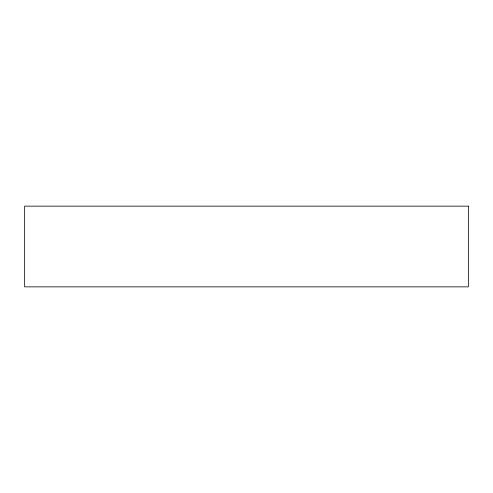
<?xml version="1.0" encoding="UTF-8"?>
<svg xmlns="http://www.w3.org/2000/svg" width="493" height="493" viewBox="0 0 493 493"><rect width="100%" height="100%" fill="white"/><g stroke="black" fill="none" stroke-linecap="round" stroke-linejoin="round"><path stroke-width="0.74" d="M468.35 206.142L24.65 206.142L24.65 286.858L468.35 286.858L468.35 206.142"/></g></svg>
